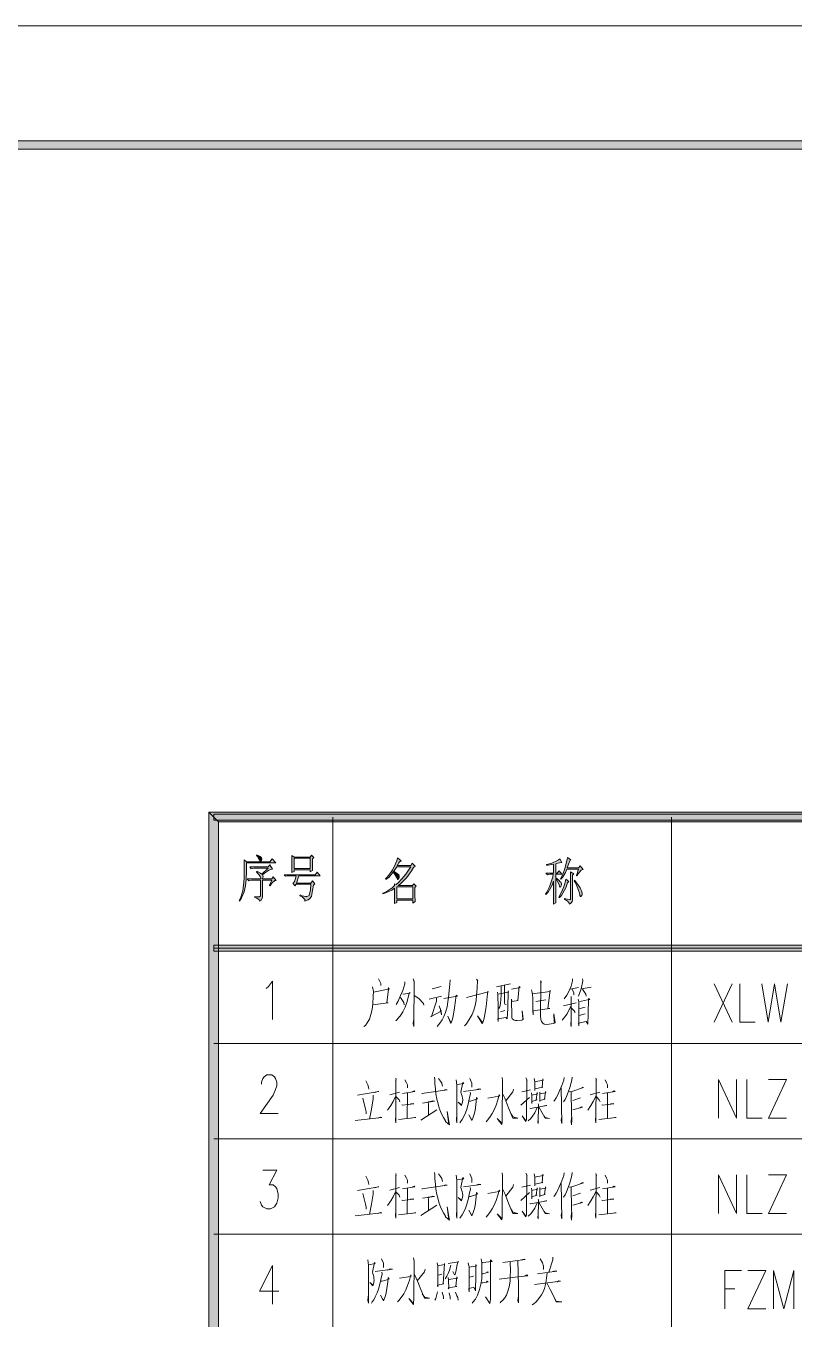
# Model space of a CAD drawing. Header units: millimetres. Extents: x 0 to 586, y 0 to 414.
# Drawn here: x 357.5 to 421.1, y 307.1 to 414.1 of the extents above; entities that cross this region are included whole.
import ezdxf

# ---------------------------------------------------------------- set-up
doc = ezdxf.new("R2010")
doc.units = ezdxf.units.MM

msp = doc.modelspace()

# ---------------------------------------------------------------- hatches: boundary and pattern name
h = msp.add_hatch(color=0)
h.dxf.hatch_style = 2
h.paths.add_polyline_path([(576.117861, 404.569083), (575.429944, 403.877639), (24.994306, 403.877639), (24.302861, 404.569083)])
h = msp.add_hatch(color=0)
h.dxf.hatch_style = 2
h.paths.add_polyline_path([(532.994306, 349.013639), (532.204083, 348.223417), (373.47525, 348.223417), (372.685028, 349.013639)])
h = msp.add_hatch(color=0)
h.dxf.hatch_style = 2
h.paths.add_polyline_path([(372.685028, 349.013639), (373.47525, 348.223417), (373.47525, 117.323306), (372.685028, 116.536611)])
h = msp.add_hatch(color=0)
h.dxf.hatch_style = 2
h.paths.add_polyline_path([(373.080139, 348.371583), (373.080139, 348.865472), (532.599194, 348.865472), (532.599194, 348.371583)])
h = msp.add_hatch(color=0)
h.dxf.hatch_style = 2
h.paths.add_polyline_path([(375.595444, 345.066056), (375.793, 344.917889), (377.736806, 344.917889), (377.934361, 345.164833), (378.213056, 344.815583), (375.793, 344.815583), (375.793, 344.494556), (375.785944, 343.919528), (375.778889, 343.669056), (375.771833, 343.418583), (375.711861, 342.921167), (375.655417, 342.67775), (375.598972, 342.434333), (375.383778, 341.926333), (375.225028, 341.66175), (375.186222, 341.697028), (375.31675, 341.986306), (375.486083, 342.519), (375.521361, 342.762417), (375.556639, 343.005833), (375.598972, 343.531472), (375.6025, 343.817222), (375.606028, 344.102972), (375.6025, 344.727389)])
h = msp.add_hatch(color=0)
h.dxf.hatch_style = 2
h.paths.add_polyline_path([(376.480917, 342.04275), (376.593806, 342.025111), (376.763139, 342.011), (376.823111, 342.011), (376.883083, 342.011), (376.950111, 342.099194), (376.957167, 342.190917), (376.957167, 343.397417), (376.293944, 343.397417), (376.209278, 343.397417), (376.050528, 343.372722), (375.976444, 343.348028), (375.860028, 343.496194), (376.981861, 343.496194), (376.981861, 343.563222), (376.921889, 343.707861), (376.861917, 343.785472), (376.805472, 343.863083), (376.678472, 344.007722), (376.611444, 344.07475), (376.639667, 344.124139), (376.731389, 344.092389), (376.943056, 343.975972), (377.063, 343.891306), (377.578056, 344.388722), (376.505611, 344.388722), (376.420944, 344.388722), (376.262194, 344.364028), (376.188111, 344.339333), (376.071694, 344.4875), (377.588639, 344.4875), (377.736806, 344.653306), (377.959056, 344.304056), (377.8885, 344.304056), (377.719167, 344.251139), (377.623917, 344.198222), (377.528667, 344.145306), (377.274667, 343.965389), (377.115917, 343.841917), (377.147667, 343.792528), (377.172361, 343.704333), (377.168833, 343.662), (377.161778, 343.619667), (377.119444, 343.538528), (377.087694, 343.496194), (377.881444, 343.496194), (378.001389, 343.679639), (378.251861, 343.365667), (378.138972, 343.365667), (377.895556, 343.150472), (377.7615, 342.935278), (377.708583, 342.967028), (377.895556, 343.397417), (377.1265, 343.397417), (377.1265, 342.123889), (377.1265, 341.961611), (376.995972, 341.721722), (376.861917, 341.647639), (376.844278, 341.753472), (376.65025, 341.912222), (376.480917, 341.961611)])
h = msp.add_hatch(color=0)
h.dxf.hatch_style = 2
h.paths.add_polyline_path([(376.65025, 345.492917), (376.770194, 345.443528), (376.936, 345.348278), (376.981861, 345.305944), (377.027722, 345.260083), (377.066528, 345.161306), (377.055944, 345.104861), (377.045361, 345.051944), (377.006556, 344.974333), (376.974806, 344.949639), (376.946583, 344.924944), (376.890139, 344.991972), (376.861917, 345.080167), (376.830167, 345.171889), (376.710222, 345.355333), (376.625556, 345.443528)])
h = msp.add_hatch(color=0)
h.paths.add_polyline_path([(381.250472, 345.150722), (381.250472, 344.776778), (381.257528, 344.300528), (381.264583, 344.191167), (381.067028, 344.092389), (381.067028, 344.258194), (379.744111, 344.258194), (379.744111, 344.110028), (379.546556, 344.025361), (379.553611, 344.191167), (379.560667, 344.543944), (379.560667, 344.730917), (379.560667, 344.914361), (379.553611, 345.267139), (379.546556, 345.432944), (379.744111, 345.298889), (381.052917, 345.298889), (381.172861, 345.464694), (381.356306, 345.267139)])
h.paths.add_polyline_path([(379.744111, 345.200111), (379.744111, 344.356972), (381.067028, 344.356972), (381.067028, 345.200111)])
h = msp.add_hatch(color=0)
h.paths.add_polyline_path([(389.611306, 344.441639), (389.459611, 344.166472), (389.145639, 343.718444), (388.983361, 343.542056), (388.821083, 343.362139), (388.507111, 343.062278), (388.355417, 342.938806), (389.530167, 342.938806), (389.636, 343.101083), (389.847667, 342.889417), (389.741833, 342.790639), (389.741833, 342.162694), (389.741833, 342.039222), (389.748889, 341.774639), (389.755944, 341.633528), (389.558389, 341.499472), (389.558389, 341.746417), (388.235472, 341.746417), (388.235472, 341.548861), (388.037917, 341.450083), (388.044972, 341.739361), (388.052028, 342.120361), (388.052028, 342.212083), (388.052028, 342.723611), (387.819194, 342.564861), (387.335889, 342.335556), (387.085417, 342.261472), (387.071306, 342.310861), (387.357056, 342.441389), (387.843889, 342.755361), (388.052028, 342.938806), (388.052028, 343.101083), (388.196667, 343.037583), (388.348361, 343.168111), (388.665861, 343.496194), (388.831667, 343.690222), (388.993944, 343.88425), (389.272639, 344.293472), (389.385528, 344.505139), (388.235472, 344.505139), (388.023806, 344.152361), (387.575778, 343.623194), (387.335889, 343.450333), (387.297083, 343.499722), (387.448778, 343.640833), (387.741583, 344.018306), (387.886222, 344.258194), (388.027333, 344.498083), (388.235472, 344.991972), (388.3025, 345.2495), (388.591778, 344.984917), (388.447139, 344.917889), (388.394222, 344.819111), (388.309556, 344.663889), (388.274278, 344.607444), (389.385528, 344.607444), (389.505472, 344.787361), (389.755944, 344.540417)])
h.paths.add_polyline_path([(388.235472, 342.840028), (388.235472, 341.845194), (389.558389, 341.845194), (389.558389, 342.840028)])
h = msp.add_hatch(color=0)
h.dxf.hatch_style = 2
h.paths.add_polyline_path([(401.387028, 343.499722), (401.387028, 342.748306), (401.394083, 341.757), (401.401139, 341.517111), (401.200056, 341.418333), (401.207111, 341.665278), (401.214167, 342.617778), (401.214167, 343.319806), (401.090694, 342.970556), (400.773194, 342.409639), (400.579167, 342.194444), (400.554472, 342.243833), (400.65325, 342.409639), (400.836694, 342.797694), (400.924889, 343.019944), (401.009556, 343.242194), (401.143611, 343.672583), (401.189472, 343.880722), (401.016611, 343.880722), (400.931944, 343.880722), (400.773194, 343.856028), (400.699111, 343.831333), (400.579167, 343.9795), (401.214167, 343.9795), (401.214167, 344.706222), (401.069528, 344.681528), (400.773194, 344.639194), (400.6215, 344.621556), (400.6215, 344.688583), (400.773194, 344.723861), (401.073056, 344.812056), (401.221222, 344.872028), (401.369389, 344.928472), (401.623389, 345.069583), (401.729222, 345.150722), (401.902083, 344.854389), (401.828, 344.854389), (401.570472, 344.797944), (401.387028, 344.737972), (401.387028, 343.9795), (401.506972, 343.9795), (401.665722, 344.177056), (401.887972, 343.880722), (401.387028, 343.880722), (401.387028, 343.580861), (401.499917, 343.506778), (401.672778, 343.362139), (401.736278, 343.291583), (401.799778, 343.224556), (401.863278, 343.094028), (401.863278, 343.037583), (401.863278, 343.012889), (401.842111, 342.942333), (401.824472, 342.896472), (401.803306, 342.850611), (401.771556, 342.80475), (401.757444, 342.80475), (401.736278, 342.80475), (401.690417, 342.903528), (401.665722, 343.005833), (401.616333, 343.154), (401.47875, 343.400944)])
h = msp.add_hatch(color=0)
h.dxf.hatch_style = 2
h.paths.add_polyline_path([(403.105056, 343.778417), (403.2885, 344.307583), (402.311306, 344.307583), (402.191361, 344.035944), (401.947944, 343.616139), (401.824472, 343.464444), (401.79625, 343.513833), (401.916194, 343.739611), (402.099639, 344.205278), (402.166667, 344.448694), (402.233694, 344.692111), (402.332472, 345.101333), (402.364222, 345.267139), (402.642917, 345.069583), (402.597056, 345.034306), (402.445361, 344.706222), (402.339528, 344.406361), (403.277917, 344.406361), (403.422556, 344.589806), (403.648333, 344.275833), (403.595417, 344.275833), (403.486056, 344.212333), (403.429611, 344.152361), (403.373167, 344.088861), (403.232056, 343.887778), (403.143861, 343.746667)])
h = msp.add_hatch(color=0)
h.dxf.hatch_style = 2
h.paths.add_polyline_path([(381.331611, 342.967028), (381.271639, 342.540167), (381.165806, 342.04275), (381.119944, 341.97925), (381.074083, 341.912222), (380.982361, 341.816972), (380.9365, 341.78875), (380.887111, 341.757), (380.735417, 341.697028), (380.629583, 341.665278), (380.619, 341.78875), (380.414389, 342.011), (380.220361, 342.109778), (380.234472, 342.176806), (380.414389, 342.109778), (380.675444, 342.04275), (380.763639, 342.04275), (380.795389, 342.04275), (380.880056, 342.067444), (380.929444, 342.092139), (380.978833, 342.116833), (381.081139, 342.596611), (381.134056, 343.051694), (379.916972, 343.051694), (379.797028, 342.917639), (379.638278, 343.150472), (379.684139, 343.182222), (379.76175, 343.291583), (379.789972, 343.365667), (379.821722, 343.43975), (379.878167, 343.63025), (379.902861, 343.746667), (379.151444, 343.746667), (379.0315, 343.711389), (378.925667, 343.845444), (381.47625, 343.845444), (381.649111, 344.060639), (381.885472, 343.746667), (380.128639, 343.746667), (379.945194, 343.150472), (381.119944, 343.150472), (381.264583, 343.330389), (381.462139, 343.083444)])
h = msp.add_hatch(color=0)
h.dxf.hatch_style = 2
h.paths.add_polyline_path([(387.956778, 344.127667), (388.1755, 344.01125), (388.408333, 343.824278), (388.418917, 343.753722), (388.433028, 343.686694), (388.422444, 343.573806), (388.401278, 343.531472), (388.376583, 343.492667), (388.33425, 343.450333), (388.313083, 343.450333), (388.295444, 343.450333), (388.260167, 343.506778), (388.249583, 343.56675), (388.214306, 343.654944), (388.052028, 343.912472), (387.917972, 344.078278)])
h = msp.add_hatch(color=0)
h.dxf.hatch_style = 2
h.paths.add_polyline_path([(402.614694, 341.91575), (402.614694, 342.815333), (402.607639, 343.905417), (402.604111, 344.095917), (402.893389, 343.912472), (402.787556, 343.799583), (402.787556, 341.831083), (402.787556, 341.757), (402.762861, 341.640583), (402.734639, 341.601778), (402.709944, 341.559444), (402.604111, 341.467722), (402.522972, 341.418333), (402.491222, 341.485361), (402.417139, 341.591194), (402.378333, 341.633528), (402.339528, 341.675861), (402.205472, 341.757), (402.11375, 341.799333), (402.127861, 341.866361), (402.339528, 341.816972), (402.565306, 341.781694), (402.582944, 341.799333), (402.600583, 341.816972), (402.614694, 341.873417)])
h = msp.add_hatch(color=0)
h.dxf.hatch_style = 2
h.paths.add_polyline_path([(402.219583, 343.482083), (402.484167, 343.284528), (402.378333, 343.18575), (402.226639, 342.765944), (401.877389, 342.138), (401.676306, 341.929861), (401.651611, 341.97925), (401.771556, 342.180333), (401.962056, 342.586028), (402.032611, 342.797694), (402.106694, 343.009361), (402.198417, 343.351556)])
h = msp.add_hatch(color=0)
h.dxf.hatch_style = 2
h.paths.add_polyline_path([(402.946306, 343.400944), (403.150917, 343.136361), (403.4155, 342.748306), (403.475472, 342.624833), (403.535444, 342.501361), (403.588361, 342.317917), (403.581306, 342.261472), (403.57425, 342.205028), (403.546028, 342.120361), (403.521333, 342.095667), (403.496639, 342.070972), (403.468417, 342.046278), (403.436667, 342.046278), (403.394333, 342.120361), (403.38375, 342.194444), (403.355528, 342.303806), (403.277917, 342.55075), (403.225, 342.691861), (403.172083, 342.829444), (403.020389, 343.161056), (402.921611, 343.351556)])
h = msp.add_hatch(color=0)
h.dxf.hatch_style = 2
h.paths.add_polyline_path([(373.080139, 337.527194), (373.080139, 338.021083), (532.599194, 338.021083), (532.599194, 337.527194)])

# ---------------------------------------------------------------- linework, layer by layer
at = {"color": 0, "lineweight": 0}
for points in [[(0, 0), (585.632278, 0), (585.632278, 414.0835), (0, 414.0835)], [(576.117861, 404.569083), (575.429944, 403.877639), (24.994306, 403.877639), (24.302861, 404.569083)], [(532.994306, 349.013639), (532.204083, 348.223417), (373.47525, 348.223417), (372.685028, 349.013639)], [(372.685028, 349.013639), (373.47525, 348.223417), (373.47525, 117.323306), (372.685028, 116.536611)], [(373.080139, 348.371583), (373.080139, 348.865472), (532.599194, 348.865472), (532.599194, 348.371583)], [(375.595444, 345.066056), (375.793, 344.917889), (377.736806, 344.917889), (377.934361, 345.164833), (378.213056, 344.815583), (375.793, 344.815583), (375.793, 344.494556), (375.785944, 343.919528), (375.778889, 343.669056), (375.771833, 343.418583), (375.711861, 342.921167), (375.655417, 342.67775), (375.598972, 342.434333), (375.383778, 341.926333), (375.225028, 341.66175), (375.186222, 341.697028), (375.31675, 341.986306), (375.486083, 342.519), (375.521361, 342.762417), (375.556639, 343.005833), (375.598972, 343.531472), (375.6025, 343.817222), (375.606028, 344.102972), (375.6025, 344.727389)], [(376.480917, 342.04275), (376.593806, 342.025111), (376.763139, 342.011), (376.823111, 342.011), (376.883083, 342.011), (376.950111, 342.099194), (376.957167, 342.190917), (376.957167, 343.397417), (376.293944, 343.397417), (376.209278, 343.397417), (376.050528, 343.372722), (375.976444, 343.348028), (375.860028, 343.496194), (376.981861, 343.496194), (376.981861, 343.563222), (376.921889, 343.707861), (376.861917, 343.785472), (376.805472, 343.863083), (376.678472, 344.007722), (376.611444, 344.07475), (376.639667, 344.124139), (376.731389, 344.092389), (376.943056, 343.975972), (377.063, 343.891306), (377.578056, 344.388722), (376.505611, 344.388722), (376.420944, 344.388722), (376.262194, 344.364028), (376.188111, 344.339333), (376.071694, 344.4875), (377.588639, 344.4875), (377.736806, 344.653306), (377.959056, 344.304056), (377.8885, 344.304056), (377.719167, 344.251139), (377.623917, 344.198222), (377.528667, 344.145306), (377.274667, 343.965389), (377.115917, 343.841917), (377.147667, 343.792528), (377.172361, 343.704333), (377.168833, 343.662), (377.161778, 343.619667), (377.119444, 343.538528), (377.087694, 343.496194), (377.881444, 343.496194), (378.001389, 343.679639), (378.251861, 343.365667), (378.138972, 343.365667), (377.895556, 343.150472), (377.7615, 342.935278), (377.708583, 342.967028), (377.895556, 343.397417), (377.1265, 343.397417), (377.1265, 342.123889), (377.1265, 341.961611), (376.995972, 341.721722), (376.861917, 341.647639), (376.844278, 341.753472), (376.65025, 341.912222), (376.480917, 341.961611)], [(376.65025, 345.492917), (376.770194, 345.443528), (376.936, 345.348278), (376.981861, 345.305944), (377.027722, 345.260083), (377.066528, 345.161306), (377.055944, 345.104861), (377.045361, 345.051944), (377.006556, 344.974333), (376.974806, 344.949639), (376.946583, 344.924944), (376.890139, 344.991972), (376.861917, 345.080167), (376.830167, 345.171889), (376.710222, 345.355333), (376.625556, 345.443528)], [(381.250472, 345.150722), (381.250472, 344.776778), (381.257528, 344.300528), (381.264583, 344.191167), (381.067028, 344.092389), (381.067028, 344.258194), (379.744111, 344.258194), (379.744111, 344.110028), (379.546556, 344.025361), (379.553611, 344.191167), (379.560667, 344.543944), (379.560667, 344.730917), (379.560667, 344.914361), (379.553611, 345.267139), (379.546556, 345.432944), (379.744111, 345.298889), (381.052917, 345.298889), (381.172861, 345.464694), (381.356306, 345.267139)], [(379.744111, 345.200111), (379.744111, 344.356972), (381.067028, 344.356972), (381.067028, 345.200111)], [(389.611306, 344.441639), (389.459611, 344.166472), (389.145639, 343.718444), (388.983361, 343.542056), (388.821083, 343.362139), (388.507111, 343.062278), (388.355417, 342.938806), (389.530167, 342.938806), (389.636, 343.101083), (389.847667, 342.889417), (389.741833, 342.790639), (389.741833, 342.162694), (389.741833, 342.039222), (389.748889, 341.774639), (389.755944, 341.633528), (389.558389, 341.499472), (389.558389, 341.746417), (388.235472, 341.746417), (388.235472, 341.548861), (388.037917, 341.450083), (388.044972, 341.739361), (388.052028, 342.120361), (388.052028, 342.212083), (388.052028, 342.723611), (387.819194, 342.564861), (387.335889, 342.335556), (387.085417, 342.261472), (387.071306, 342.310861), (387.357056, 342.441389), (387.843889, 342.755361), (388.052028, 342.938806), (388.052028, 343.101083), (388.196667, 343.037583), (388.348361, 343.168111), (388.665861, 343.496194), (388.831667, 343.690222), (388.993944, 343.88425), (389.272639, 344.293472), (389.385528, 344.505139), (388.235472, 344.505139), (388.023806, 344.152361), (387.575778, 343.623194), (387.335889, 343.450333), (387.297083, 343.499722), (387.448778, 343.640833), (387.741583, 344.018306), (387.886222, 344.258194), (388.027333, 344.498083), (388.235472, 344.991972), (388.3025, 345.2495), (388.591778, 344.984917), (388.447139, 344.917889), (388.394222, 344.819111), (388.309556, 344.663889), (388.274278, 344.607444), (389.385528, 344.607444), (389.505472, 344.787361), (389.755944, 344.540417)], [(401.387028, 343.499722), (401.387028, 342.748306), (401.394083, 341.757), (401.401139, 341.517111), (401.200056, 341.418333), (401.207111, 341.665278), (401.214167, 342.617778), (401.214167, 343.319806), (401.090694, 342.970556), (400.773194, 342.409639), (400.579167, 342.194444), (400.554472, 342.243833), (400.65325, 342.409639), (400.836694, 342.797694), (400.924889, 343.019944), (401.009556, 343.242194), (401.143611, 343.672583), (401.189472, 343.880722), (401.016611, 343.880722), (400.931944, 343.880722), (400.773194, 343.856028), (400.699111, 343.831333), (400.579167, 343.9795), (401.214167, 343.9795), (401.214167, 344.706222), (401.069528, 344.681528), (400.773194, 344.639194), (400.6215, 344.621556), (400.6215, 344.688583), (400.773194, 344.723861), (401.073056, 344.812056), (401.221222, 344.872028), (401.369389, 344.928472), (401.623389, 345.069583), (401.729222, 345.150722), (401.902083, 344.854389), (401.828, 344.854389), (401.570472, 344.797944), (401.387028, 344.737972), (401.387028, 343.9795), (401.506972, 343.9795), (401.665722, 344.177056), (401.887972, 343.880722), (401.387028, 343.880722), (401.387028, 343.580861), (401.499917, 343.506778), (401.672778, 343.362139), (401.736278, 343.291583), (401.799778, 343.224556), (401.863278, 343.094028), (401.863278, 343.037583), (401.863278, 343.012889), (401.842111, 342.942333), (401.824472, 342.896472), (401.803306, 342.850611), (401.771556, 342.80475), (401.757444, 342.80475), (401.736278, 342.80475), (401.690417, 342.903528), (401.665722, 343.005833), (401.616333, 343.154), (401.47875, 343.400944)], [(403.105056, 343.778417), (403.2885, 344.307583), (402.311306, 344.307583), (402.191361, 344.035944), (401.947944, 343.616139), (401.824472, 343.464444), (401.79625, 343.513833), (401.916194, 343.739611), (402.099639, 344.205278), (402.166667, 344.448694), (402.233694, 344.692111), (402.332472, 345.101333), (402.364222, 345.267139), (402.642917, 345.069583), (402.597056, 345.034306), (402.445361, 344.706222), (402.339528, 344.406361), (403.277917, 344.406361), (403.422556, 344.589806), (403.648333, 344.275833), (403.595417, 344.275833), (403.486056, 344.212333), (403.429611, 344.152361), (403.373167, 344.088861), (403.232056, 343.887778), (403.143861, 343.746667)], [(381.331611, 342.967028), (381.271639, 342.540167), (381.165806, 342.04275), (381.119944, 341.97925), (381.074083, 341.912222), (380.982361, 341.816972), (380.9365, 341.78875), (380.887111, 341.757), (380.735417, 341.697028), (380.629583, 341.665278), (380.619, 341.78875), (380.414389, 342.011), (380.220361, 342.109778), (380.234472, 342.176806), (380.414389, 342.109778), (380.675444, 342.04275), (380.763639, 342.04275), (380.795389, 342.04275), (380.880056, 342.067444), (380.929444, 342.092139), (380.978833, 342.116833), (381.081139, 342.596611), (381.134056, 343.051694), (379.916972, 343.051694), (379.797028, 342.917639), (379.638278, 343.150472), (379.684139, 343.182222), (379.76175, 343.291583), (379.789972, 343.365667), (379.821722, 343.43975), (379.878167, 343.63025), (379.902861, 343.746667), (379.151444, 343.746667), (379.0315, 343.711389), (378.925667, 343.845444), (381.47625, 343.845444), (381.649111, 344.060639), (381.885472, 343.746667), (380.128639, 343.746667), (379.945194, 343.150472), (381.119944, 343.150472), (381.264583, 343.330389), (381.462139, 343.083444)], [(387.956778, 344.127667), (388.1755, 344.01125), (388.408333, 343.824278), (388.418917, 343.753722), (388.433028, 343.686694), (388.422444, 343.573806), (388.401278, 343.531472), (388.376583, 343.492667), (388.33425, 343.450333), (388.313083, 343.450333), (388.295444, 343.450333), (388.260167, 343.506778), (388.249583, 343.56675), (388.214306, 343.654944), (388.052028, 343.912472), (387.917972, 344.078278)], [(402.614694, 341.91575), (402.614694, 342.815333), (402.607639, 343.905417), (402.604111, 344.095917), (402.893389, 343.912472), (402.787556, 343.799583), (402.787556, 341.831083), (402.787556, 341.757), (402.762861, 341.640583), (402.734639, 341.601778), (402.709944, 341.559444), (402.604111, 341.467722), (402.522972, 341.418333), (402.491222, 341.485361), (402.417139, 341.591194), (402.378333, 341.633528), (402.339528, 341.675861), (402.205472, 341.757), (402.11375, 341.799333), (402.127861, 341.866361), (402.339528, 341.816972), (402.565306, 341.781694), (402.582944, 341.799333), (402.600583, 341.816972), (402.614694, 341.873417)], [(388.235472, 342.840028), (388.235472, 341.845194), (389.558389, 341.845194), (389.558389, 342.840028)], [(402.219583, 343.482083), (402.484167, 343.284528), (402.378333, 343.18575), (402.226639, 342.765944), (401.877389, 342.138), (401.676306, 341.929861), (401.651611, 341.97925), (401.771556, 342.180333), (401.962056, 342.586028), (402.032611, 342.797694), (402.106694, 343.009361), (402.198417, 343.351556)], [(402.946306, 343.400944), (403.150917, 343.136361), (403.4155, 342.748306), (403.475472, 342.624833), (403.535444, 342.501361), (403.588361, 342.317917), (403.581306, 342.261472), (403.57425, 342.205028), (403.546028, 342.120361), (403.521333, 342.095667), (403.496639, 342.070972), (403.468417, 342.046278), (403.436667, 342.046278), (403.394333, 342.120361), (403.38375, 342.194444), (403.355528, 342.303806), (403.277917, 342.55075), (403.225, 342.691861), (403.172083, 342.829444), (403.020389, 343.161056), (402.921611, 343.351556)], [(373.080139, 337.527194), (373.080139, 338.021083), (532.599194, 338.021083), (532.599194, 337.527194)]]:
    msp.add_lwpolyline(points, close=True, dxfattribs=at)
for points in [[(382.93675, 348.618528), (382.93675, 116.928194)], [(410.982583, 348.618528), (410.982583, 116.928194)], [(410.982583, 348.618528), (410.982583, 116.928194)], [(410.982583, 348.618528), (410.982583, 116.928194)], [(373.080139, 337.774139), (532.599194, 337.774139)], [(377.41225, 334.429806), (377.627444, 334.5815), (377.944944, 335.036583), (377.944944, 331.854528)], [(386.725583, 335.220028), (386.901972, 334.846083), (386.923139, 334.690861)], [(388.898694, 334.969556), (388.898694, 334.814333), (388.725833, 334.256944), (388.552972, 333.85125), (388.355417, 333.385583), (388.182556, 333.106889)], [(389.597194, 335.220028), (389.681861, 334.969556), (389.660694, 335.064806), (389.639528, 331.275972), (389.597194, 331.522917), (389.639528, 331.896861)], [(391.57275, 331.275972), (391.791472, 331.554667), (391.9855, 331.833361), (392.116028, 332.112056), (392.27125, 332.45425), (392.39825, 332.919917), (392.465278, 333.325611), (392.507611, 333.696028), (392.574639, 334.256944), (392.616972, 334.754361), (392.659306, 335.156528)], [(394.835944, 335.188278), (394.941778, 335.064806), (394.920611, 335.093028), (394.878278, 334.472139), (394.835944, 333.85125), (394.81125, 333.449083), (394.726583, 333.015167), (394.617222, 332.641222), (394.486694, 332.267278), (394.313833, 331.988583), (394.095111, 331.646389), (393.964583, 331.491167), (393.834056, 331.335944)], [(400.117028, 335.064806), (400.205222, 334.937806), (400.159361, 334.969556), (400.159361, 334.225194), (400.138194, 332.764694), (400.138194, 332.175556), (400.159361, 331.865111), (400.226389, 331.709889), (400.311056, 331.554667), (400.420417, 331.491167), (400.660306, 331.462944), (401.203583, 331.522917), (401.291778, 331.554667), (401.334111, 331.586417), (401.245917, 332.330778), (401.267083, 331.618167)], [(402.791083, 335.220028), (402.791083, 335.064806), (402.660556, 334.627361), (402.484167, 334.193444), (402.311306, 333.883), (402.096111, 333.572556)], [(403.616583, 335.220028), (403.63775, 335.064806), (403.507222, 334.412167), (403.376694, 334.101722), (403.267333, 333.791278)], [(386.228167, 334.567389), (386.312833, 334.193444), (386.291667, 333.759528), (386.249333, 333.170389), (386.203472, 332.704722), (386.097639, 332.267278), (385.967111, 331.896861), (385.790722, 331.586417), (385.639028, 331.367694), (385.5085, 331.275972)], [(386.312833, 334.133472), (387.529917, 334.380417), (387.551083, 334.503889), (387.618111, 334.380417), (387.551083, 334.380417), (387.399389, 333.230361), (387.50875, 333.230361), (386.249333, 333.075139)], [(388.725833, 333.97825), (388.792861, 333.9465), (389.290278, 334.038222), (389.336139, 334.101722), (389.269111, 334.038222), (389.09625, 333.357361), (388.923389, 332.888167), (388.725833, 332.486), (388.510639, 332.143806), (388.485944, 332.143806), (388.249583, 331.833361), (388.161389, 331.741639)], [(391.16, 334.412167), (391.922, 334.599139)], [(392.116028, 333.604306), (393.248444, 333.791278), (393.139083, 333.883), (393.09675, 333.449083), (393.008556, 332.828194), (392.920361, 332.299028), (392.835694, 331.896861), (392.7475, 331.586417), (392.705167, 331.522917), (392.465278, 332.143806), (392.726333, 331.586417)], [(394.006917, 333.696028), (395.834306, 334.161694), (395.770806, 334.193444), (395.724944, 333.727778), (395.661444, 333.198611), (395.594417, 332.732944), (395.530917, 332.267278), (395.442722, 331.865111), (395.354528, 331.618167), (395.312194, 331.522917), (394.920611, 332.175556), (395.333361, 331.618167)], [(396.486944, 334.567389), (397.637, 334.814333)], [(396.575139, 334.133472), (396.596306, 333.9465), (396.617472, 332.828194), (396.617472, 332.51775), (396.617472, 331.709889), (396.596306, 331.928611), (397.248944, 332.020333), (397.379472, 331.928611), (397.421806, 332.764694), (397.464139, 334.225194), (397.485306, 334.133472), (396.596306, 333.9465)], [(396.878528, 334.627361), (396.878528, 333.91475), (396.857361, 333.512583), (396.8115, 333.198611), (396.769167, 332.919917), (396.680972, 332.764694)], [(397.16075, 334.690861), (397.139583, 333.230361), (397.181917, 333.138639), (397.291278, 333.106889)], [(397.725194, 334.380417), (398.441333, 334.503889), (398.377833, 334.599139), (398.247306, 333.449083), (398.289639, 333.449083), (397.746361, 333.357361), (397.725194, 333.540806), (397.725194, 333.230361), (397.746361, 332.394278), (397.746361, 332.175556), (397.767528, 332.052083), (397.792222, 331.928611), (397.855722, 331.865111), (397.943917, 331.801611), (398.074444, 331.773389), (398.204972, 331.773389), (398.571861, 331.801611), (398.660056, 331.865111), (398.702389, 331.896861), (398.617722, 332.577722), (398.660056, 331.896861)], [(399.376194, 334.316917), (399.443222, 334.101722), (399.485556, 333.667806), (399.506722, 332.983417), (399.506722, 332.919917), (399.527889, 332.239056), (399.506722, 332.577722), (400.900194, 332.764694), (400.7485, 332.764694), (400.921361, 334.288694), (400.942528, 334.193444), (399.443222, 333.97825)], [(402.593528, 334.380417), (403.267333, 334.503889)], [(402.745222, 334.380417), (402.87575, 334.069972), (402.900444, 333.91475)], [(404.332722, 334.535639), (403.486056, 334.412167)], [(403.616583, 334.380417), (403.877639, 333.9465), (403.898806, 333.791278)], [(414.513889, 331.642861), (415.999083, 334.828444)], [(414.513889, 334.828444), (415.999083, 331.642861)], [(416.637611, 334.828444), (416.637611, 331.642861), (417.911139, 331.642861)], [(418.440306, 334.828444), (418.973, 331.642861), (419.502167, 334.828444), (420.034861, 331.642861), (420.564028, 334.828444)], [(388.552972, 333.696028), (388.704667, 333.449083), (388.814028, 333.262111), (388.856361, 333.075139)], [(389.681861, 333.85125), (390.052278, 333.604306), (390.443861, 333.198611), (390.486194, 333.043389)], [(390.923639, 333.540806), (391.943167, 333.791278)], [(391.530417, 333.636056), (391.50925, 333.385583), (391.117667, 332.112056), (391.029472, 332.083833), (391.900833, 332.5495), (391.749139, 332.983417), (391.922, 332.51775), (391.943167, 332.239056), (391.854972, 332.641222)], [(399.746611, 333.357361), (400.572111, 333.480833)], [(402.660556, 332.983417), (402.484167, 332.641222), (402.332472, 332.330778), (402.138444, 332.083833), (401.919722, 331.801611)], [(402.029083, 332.983417), (403.073306, 333.230361)], [(402.681722, 333.759528), (402.681722, 331.275972), (402.639389, 331.431194), (402.681722, 331.865111)], [(402.660556, 332.828194), (402.921611, 332.577722), (403.006278, 332.45425)], [(403.246167, 333.540806), (403.313194, 333.325611), (403.313194, 332.5495), (403.313194, 332.112056), (403.313194, 331.618167), (403.313194, 331.335944), (403.267333, 331.554667), (403.898806, 331.709889), (404.0505, 331.491167), (404.071667, 332.299028), (404.092833, 333.604306), (404.202194, 333.512583), (404.029333, 333.480833), (403.2885, 333.325611)], [(403.313194, 332.732944), (403.831778, 332.888167)], [(397.181917, 332.609472), (396.8115, 332.486)], [(403.334361, 332.207306), (403.831778, 332.330778)], [(373.080139, 329.886028), (532.599194, 329.886028)], [(377.041833, 326.520528), (377.041833, 326.672222), (377.147667, 326.975611), (377.2535, 327.127306), (377.468694, 327.279), (377.892028, 327.279), (378.103694, 327.127306), (378.209528, 326.975611), (378.315361, 326.672222), (378.315361, 326.368833), (378.209528, 326.065444), (377.997861, 325.610361), (376.936, 324.093417), (378.421194, 324.093417)], [(385.66725, 326.788639), (385.843639, 326.446444), (385.907139, 326.259472), (385.928306, 326.10425)], [(388.147278, 327.003833), (388.189611, 326.848611), (388.168444, 326.880361), (388.147278, 323.31025), (388.126111, 323.557194), (388.147278, 323.867639)], [(388.909278, 326.880361), (389.036278, 326.633417), (389.124472, 326.446444), (389.124472, 326.195972)], [(391.343444, 327.099083), (391.385778, 326.912111), (391.385778, 326.538167), (391.428111, 326.136), (391.473972, 325.702083), (391.558639, 325.264639), (391.646833, 324.894222), (391.756194, 324.520278), (391.907889, 324.118111), (392.101917, 323.744167), (392.278306, 323.465472), (392.278306, 323.433722), (392.472333, 323.24675), (392.602861, 323.155028), (392.560528, 323.2785), (392.408833, 324.241583), (392.535833, 323.186778)], [(391.689167, 326.972083), (391.862028, 326.756889), (391.950222, 326.601667), (392.01725, 326.351194)], [(393.146139, 326.880361), (393.213167, 326.446444), (393.213167, 323.31025), (393.167306, 323.557194), (393.213167, 324.022861)], [(393.234333, 326.478194), (393.777611, 326.569917), (393.710583, 326.661639), (393.537722, 325.857306), (393.558889, 325.762056), (393.601222, 325.670333), (393.647083, 325.515111), (393.66825, 325.359889), (393.689417, 325.204667), (393.66825, 325.017694), (393.625917, 324.862472), (393.580056, 324.739), (393.319, 325.017694), (393.601222, 324.798972)], [(394.275028, 326.972083), (394.451417, 326.601667), (394.451417, 326.478194), (394.451417, 326.259472)], [(396.949083, 327.067333), (396.994944, 326.788639), (396.97025, 323.620694), (396.949083, 323.342), (396.927917, 323.186778), (396.536333, 323.680667), (396.927917, 323.2785)], [(398.928167, 327.035583), (399.037528, 326.848611), (398.991667, 326.912111), (398.9705, 323.588944), (398.949333, 323.465472), (398.907, 323.433722), (398.624778, 323.899389), (398.928167, 323.465472)], [(399.601972, 326.972083), (399.665472, 326.693389), (399.665472, 325.980778), (399.665472, 326.136), (400.318111, 326.259472), (400.254611, 326.227722), (400.318111, 326.943861), (400.339278, 326.848611), (399.644306, 326.693389)], [(402.078472, 327.067333), (402.057306, 326.848611), (401.905611, 326.414694), (401.711583, 325.949028), (401.559889, 325.638583), (401.429361, 325.391639), (401.298833, 325.172917), (401.231806, 325.109417)], [(402.752278, 327.099083), (402.731111, 326.848611), (402.55825, 326.227722), (402.427722, 325.857306), (402.276028, 325.483361), (402.166667, 325.236417), (402.036139, 325.049444)], [(404.710194, 327.003833), (404.752528, 326.848611), (404.731361, 326.880361), (404.710194, 323.31025), (404.689028, 323.557194), (404.710194, 323.867639)], [(405.472194, 326.880361), (405.602722, 326.633417), (405.687389, 326.446444), (405.687389, 326.195972)], [(414.870194, 323.705361), (414.870194, 326.890944), (416.355389, 323.705361), (416.355389, 326.890944)], [(417.205583, 326.890944), (417.205583, 323.705361), (418.479111, 323.705361)], [(419.011806, 326.890944), (420.497, 326.890944), (419.011806, 323.705361), (420.497, 323.705361)], [(384.993444, 325.606833), (386.757333, 325.917278), (386.669139, 325.917278), (386.408083, 325.825556)], [(385.430889, 325.359889), (385.646083, 324.456778), (385.691944, 324.209833), (385.691944, 324.054611)], [(386.277556, 325.606833), (386.277556, 325.296389), (386.147028, 324.456778), (385.974167, 323.620694)], [(388.168444, 325.546861), (387.928556, 325.081194), (387.734528, 324.739), (387.473472, 324.365056)], [(387.6675, 325.638583), (388.471833, 325.857306)], [(388.189611, 325.451611), (388.4295, 325.204667), (388.493, 325.049444)], [(388.711722, 325.730306), (389.734778, 325.917278), (389.66775, 325.949028), (389.516056, 325.885528)], [(389.124472, 325.762056), (389.103306, 323.680667)], [(392.147778, 326.012528), (392.278306, 326.0725), (392.408833, 326.04075), (390.299222, 325.730306), (390.362722, 325.730306)], [(394.320889, 325.857306), (394.342056, 325.730306), (394.232694, 325.264639), (394.1445, 324.862472), (394.038667, 324.456778), (393.929306, 324.146333), (393.777611, 323.835889), (393.647083, 323.588944), (393.516556, 323.401972), (393.449528, 323.31025)], [(393.756444, 325.917278), (395.188722, 326.10425), (395.015861, 326.136), (394.818306, 326.04075)], [(394.232694, 325.109417), (394.342056, 325.109417), (394.927667, 325.296389), (394.843, 325.419861), (394.818306, 325.081194), (394.712472, 324.333306), (394.645444, 324.022861), (394.560778, 323.775917), (394.514917, 323.620694), (394.451417, 323.497222), (394.211528, 323.962889), (394.451417, 323.525444), (394.514917, 323.652444)], [(395.777861, 325.359889), (396.688028, 325.515111), (396.755056, 325.546861), (396.712722, 325.638583), (396.603361, 325.204667), (396.451667, 324.77075), (396.296444, 324.396806), (396.123583, 324.086361), (395.929556, 323.775917), (395.732, 323.525444), (395.622639, 323.401972)], [(396.994944, 325.730306), (397.167806, 325.359889), (397.340667, 324.925972), (397.538222, 324.428556), (397.753417, 323.899389), (397.841611, 323.712417), (398.254361, 323.712417), (397.841611, 323.807667)], [(397.905111, 326.10425), (397.841611, 325.885528), (397.256, 325.141167)], [(398.49425, 324.77075), (399.231556, 325.419861)], [(398.578917, 325.885528), (399.298583, 326.04075)], [(399.38325, 325.793806), (399.407944, 325.606833), (399.407944, 324.925972), (399.407944, 325.081194), (399.863028, 325.204667), (399.774833, 325.204667), (399.841861, 325.825556), (399.884194, 325.702083), (399.407944, 325.606833)], [(400.08175, 325.857306), (400.08175, 325.702083), (400.08175, 325.081194), (400.08175, 325.172917), (400.515667, 325.264639), (400.469806, 325.264639), (400.536833, 325.917278), (400.558, 325.793806), (400.08175, 325.702083)], [(401.842111, 326.195972), (401.884444, 323.24675), (401.842111, 323.525444), (401.884444, 323.807667)], [(402.491222, 325.885528), (402.709944, 325.917278), (403.687139, 326.227722), (403.623639, 326.259472), (403.450778, 326.16775)], [(402.667611, 325.857306), (402.688778, 324.178083), (402.709944, 323.557194), (402.688778, 323.155028), (402.667611, 323.370222), (402.688778, 323.775917)], [(402.798139, 325.172917), (403.450778, 325.391639)], [(404.731361, 325.546861), (404.491472, 325.081194), (404.297444, 324.739), (404.036389, 324.365056)], [(404.230417, 325.638583), (405.03475, 325.857306)], [(404.752528, 325.451611), (404.992417, 325.204667), (405.059444, 325.049444)], [(405.274639, 325.730306), (406.297694, 325.917278), (406.230667, 325.949028), (406.078972, 325.885528)], [(405.687389, 325.762056), (405.666222, 323.680667)], [(388.648222, 324.798972), (388.711722, 324.77075), (389.646583, 324.894222), (389.583083, 324.925972), (389.364361, 324.894222)], [(390.232194, 323.525444), (391.537472, 324.396806)], [(390.362722, 324.954194), (391.343444, 325.109417), (391.212917, 325.141167), (391.015361, 325.081194), (390.821333, 325.049444), (390.863667, 324.830722), (390.863667, 323.962889)], [(399.863028, 324.583778), (399.665472, 324.146333), (399.471444, 323.867639), (399.31975, 323.680667), (399.122194, 323.465472)], [(399.252722, 324.520278), (399.298583, 324.488528), (400.646194, 324.739), (400.579167, 324.739), (400.448639, 324.70725)], [(399.926528, 324.894222), (399.951222, 324.830722), (399.926528, 323.24675), (399.905361, 323.401972), (399.926528, 323.620694)], [(400.014722, 324.583778), (400.515667, 323.712417), (400.861389, 323.680667), (400.515667, 323.744167), (400.406306, 323.899389)], [(402.819306, 324.396806), (403.602472, 324.615528), (403.514278, 324.64375), (403.404917, 324.552028)], [(405.211139, 324.798972), (405.274639, 324.77075), (406.2095, 324.894222), (406.146, 324.925972), (405.927278, 324.894222)], [(384.77825, 323.497222), (386.993694, 323.744167), (386.884333, 323.775917), (386.647972, 323.712417)], [(388.387167, 323.588944), (389.819444, 323.744167), (389.710083, 323.744167), (389.452556, 323.712417)], [(397.66875, 324.086361), (397.862778, 323.775917)], [(404.950083, 323.588944), (406.382361, 323.744167), (406.276528, 323.744167), (406.015472, 323.712417)], [(373.080139, 321.997917), (532.599194, 321.997917)], [(377.147667, 319.390889), (378.315361, 319.390889), (377.680361, 318.177333), (377.997861, 318.177333), (378.209528, 318.025639), (378.315361, 317.873944), (378.421194, 317.418861), (378.421194, 317.115472), (378.315361, 316.660389), (378.103694, 316.357), (377.786194, 316.205306), (377.468694, 316.205306), (377.147667, 316.357), (377.041833, 316.508694), (376.936, 316.812083)], [(385.66725, 318.900528), (385.843639, 318.558333), (385.907139, 318.371361), (385.928306, 318.216139)], [(388.147278, 319.11925), (388.189611, 318.9605), (388.168444, 318.99225), (388.147278, 315.422139), (388.126111, 315.669083), (388.147278, 315.979528)], [(388.909278, 318.99225), (389.036278, 318.745306), (389.124472, 318.558333), (389.124472, 318.311389)], [(391.343444, 319.210972), (391.385778, 319.024), (391.385778, 318.650056), (391.428111, 318.247889), (391.473972, 317.813972), (391.558639, 317.380056), (391.646833, 317.006111), (391.756194, 316.632167), (391.907889, 316.23), (392.101917, 315.856056), (392.278306, 315.577361), (392.278306, 315.545611), (392.472333, 315.358639), (392.602861, 315.266917), (392.560528, 315.390389), (392.408833, 316.353472), (392.535833, 315.298667)], [(391.689167, 319.0875), (391.862028, 318.868778), (391.950222, 318.713556), (392.01725, 318.466611)], [(393.146139, 318.99225), (393.213167, 318.558333), (393.213167, 315.422139), (393.167306, 315.669083), (393.213167, 316.13475)], [(394.275028, 319.0875), (394.451417, 318.713556), (394.451417, 318.590083), (394.451417, 318.371361)], [(396.949083, 319.179222), (396.994944, 318.900528), (396.97025, 315.732583), (396.949083, 315.453889), (396.927917, 315.298667), (396.536333, 315.796083), (396.927917, 315.390389)], [(398.928167, 319.147472), (399.037528, 318.9605), (398.991667, 319.024), (398.9705, 315.700833), (398.949333, 315.577361), (398.907, 315.545611), (398.624778, 316.011278), (398.928167, 315.577361)], [(399.601972, 319.0875), (399.665472, 318.805278), (399.665472, 318.092667), (399.665472, 318.247889), (400.318111, 318.371361), (400.254611, 318.339611), (400.318111, 319.05575), (400.339278, 318.9605), (399.644306, 318.805278)], [(402.078472, 319.179222), (402.057306, 318.9605), (401.905611, 318.526583), (401.711583, 318.060917), (401.559889, 317.750472), (401.429361, 317.503528), (401.298833, 317.284806), (401.231806, 317.224833)], [(402.752278, 319.210972), (402.731111, 318.9605), (402.55825, 318.339611), (402.427722, 317.969194), (402.276028, 317.59525), (402.166667, 317.348306), (402.036139, 317.161333)], [(404.710194, 319.11925), (404.752528, 318.9605), (404.731361, 318.99225), (404.710194, 315.422139), (404.689028, 315.669083), (404.710194, 315.979528)], [(405.472194, 318.99225), (405.602722, 318.745306), (405.687389, 318.558333), (405.687389, 318.311389)], [(414.870194, 315.820778), (414.870194, 319.006361), (416.355389, 315.820778), (416.355389, 319.006361)], [(417.205583, 319.006361), (417.205583, 315.820778), (418.479111, 315.820778)], [(419.011806, 319.006361), (420.497, 319.006361), (419.011806, 315.820778), (420.497, 315.820778)], [(384.993444, 317.718722), (386.757333, 318.029167), (386.669139, 318.029167), (386.408083, 317.937444)], [(387.6675, 317.750472), (388.471833, 317.969194)], [(388.711722, 317.845722), (389.734778, 318.029167), (389.66775, 318.060917), (389.516056, 318.000944)], [(389.124472, 317.873944), (389.103306, 315.796083)], [(392.147778, 318.124417), (392.278306, 318.184389), (392.408833, 318.156167), (390.299222, 317.845722), (390.362722, 317.845722)], [(393.234333, 318.590083), (393.777611, 318.681806), (393.710583, 318.777056), (393.537722, 317.969194), (393.558889, 317.873944), (393.601222, 317.782222), (393.647083, 317.627), (393.66825, 317.471778), (393.689417, 317.316556), (393.66825, 317.129583), (393.625917, 316.974361), (393.580056, 316.850889), (393.319, 317.129583), (393.601222, 316.914389)], [(394.320889, 317.969194), (394.342056, 317.845722), (394.232694, 317.380056), (394.1445, 316.974361), (394.038667, 316.572194), (393.929306, 316.26175), (393.777611, 315.951306), (393.647083, 315.700833), (393.516556, 315.513861), (393.449528, 315.422139)], [(393.756444, 318.029167), (395.188722, 318.216139), (395.015861, 318.247889), (394.818306, 318.156167)], [(396.994944, 317.845722), (397.167806, 317.471778), (397.340667, 317.037861), (397.538222, 316.540444), (397.753417, 316.011278), (397.841611, 315.824306), (398.254361, 315.824306), (397.841611, 315.919556)], [(397.905111, 318.216139), (397.841611, 318.000944), (397.256, 317.253056)], [(398.578917, 318.000944), (399.298583, 318.156167)], [(399.38325, 317.905694), (399.407944, 317.718722), (399.407944, 317.037861), (399.407944, 317.193083), (399.863028, 317.316556), (399.774833, 317.316556), (399.841861, 317.937444), (399.884194, 317.813972), (399.407944, 317.718722)], [(400.08175, 317.969194), (400.08175, 317.813972), (400.08175, 317.193083), (400.08175, 317.284806), (400.515667, 317.380056), (400.469806, 317.380056), (400.536833, 318.029167), (400.558, 317.905694), (400.08175, 317.813972)], [(401.842111, 318.311389), (401.884444, 315.358639), (401.842111, 315.640861), (401.884444, 315.919556)], [(402.491222, 318.000944), (402.709944, 318.029167), (403.687139, 318.339611), (403.623639, 318.371361), (403.450778, 318.279639)], [(402.667611, 317.969194), (402.688778, 316.2935), (402.709944, 315.669083), (402.688778, 315.266917), (402.667611, 315.485639), (402.688778, 315.887806)], [(404.230417, 317.750472), (405.03475, 317.969194)], [(405.274639, 317.845722), (406.297694, 318.029167), (406.230667, 318.060917), (406.078972, 318.000944)], [(405.687389, 317.873944), (405.666222, 315.796083)], [(385.430889, 317.471778), (385.646083, 316.572194), (385.691944, 316.321722), (385.691944, 316.1665)], [(386.277556, 317.718722), (386.277556, 317.408278), (386.147028, 316.572194), (385.974167, 315.732583)], [(388.168444, 317.65875), (387.928556, 317.193083), (387.734528, 316.850889), (387.473472, 316.476944)], [(388.189611, 317.5635), (388.4295, 317.316556), (388.493, 317.161333)], [(388.648222, 316.914389), (388.711722, 316.882639), (389.646583, 317.006111), (389.583083, 317.037861), (389.364361, 317.006111)], [(390.362722, 317.069611), (391.343444, 317.224833), (391.212917, 317.253056), (391.015361, 317.193083), (390.821333, 317.161333), (390.863667, 316.942611), (390.863667, 316.074778)], [(394.232694, 317.224833), (394.342056, 317.224833), (394.927667, 317.408278), (394.843, 317.535278), (394.818306, 317.193083), (394.712472, 316.448722), (394.645444, 316.13475), (394.560778, 315.887806), (394.514917, 315.732583), (394.451417, 315.609111), (394.211528, 316.074778), (394.451417, 315.640861), (394.514917, 315.764333)], [(395.777861, 317.471778), (396.688028, 317.627), (396.755056, 317.65875), (396.712722, 317.750472), (396.603361, 317.316556), (396.451667, 316.882639), (396.296444, 316.508694), (396.123583, 316.19825), (395.929556, 315.887806), (395.732, 315.640861), (395.622639, 315.513861)], [(398.49425, 316.882639), (399.231556, 317.535278)], [(399.252722, 316.632167), (399.298583, 316.603944), (400.646194, 316.850889), (400.579167, 316.850889), (400.448639, 316.819139)], [(399.926528, 317.006111), (399.951222, 316.942611), (399.926528, 315.358639), (399.905361, 315.513861), (399.926528, 315.732583)], [(402.798139, 317.284806), (403.450778, 317.503528)], [(404.731361, 317.65875), (404.491472, 317.193083), (404.297444, 316.850889), (404.036389, 316.476944)], [(404.752528, 317.5635), (404.992417, 317.316556), (405.059444, 317.161333)], [(405.211139, 316.914389), (405.274639, 316.882639), (406.2095, 317.006111), (406.146, 317.037861), (405.927278, 317.006111)], [(384.77825, 315.609111), (386.993694, 315.856056), (386.884333, 315.887806), (386.647972, 315.824306)], [(388.387167, 315.700833), (389.819444, 315.856056), (389.710083, 315.856056), (389.452556, 315.824306)], [(390.232194, 315.640861), (391.537472, 316.508694)], [(397.66875, 316.19825), (397.862778, 315.887806)], [(399.863028, 316.695667), (399.665472, 316.26175), (399.471444, 315.979528), (399.31975, 315.796083), (399.122194, 315.577361)], [(400.014722, 316.695667), (400.515667, 315.824306), (400.861389, 315.796083), (400.515667, 315.856056), (400.406306, 316.011278)], [(402.819306, 316.508694), (403.602472, 316.727417), (403.514278, 316.759167), (403.404917, 316.663917)], [(404.950083, 315.700833), (406.382361, 315.856056), (406.276528, 315.856056), (406.015472, 315.824306)], [(373.080139, 314.113333), (532.599194, 314.113333)], [(377.944944, 311.506306), (376.883083, 309.382583), (378.474111, 309.382583)], [(377.944944, 311.506306), (377.944944, 308.320722)], [(385.829528, 311.971972), (385.893028, 311.534528), (385.893028, 308.398333), (385.850694, 308.648806), (385.893028, 309.114472)], [(385.914194, 311.566278), (386.457472, 311.661528), (386.393972, 311.75325), (386.217583, 310.945389), (386.242278, 310.853667), (386.284611, 310.758417), (386.326944, 310.603194), (386.348111, 310.447972), (386.372806, 310.29275), (386.348111, 310.105778), (386.305778, 309.950556), (386.263444, 309.827083), (386.002389, 310.105778), (386.284611, 309.890583)], [(386.958417, 312.063694), (387.131278, 311.68975), (387.131278, 311.566278), (387.131278, 311.347556)], [(389.632472, 312.155417), (389.674806, 311.876722), (389.653639, 308.708778), (389.632472, 308.430083), (389.611306, 308.274861), (389.219722, 308.772278), (389.611306, 308.366583)], [(391.586861, 311.7215), (391.632722, 311.474556), (391.632722, 310.571444), (391.632722, 309.735361), (391.608028, 309.890583), (392.130139, 309.982306), (392.066639, 309.982306), (392.176, 311.661528), (392.197167, 311.598028), (391.632722, 311.474556)], [(392.719278, 311.534528), (392.609917, 311.132361), (392.500556, 310.853667), (392.391194, 310.634944), (392.2395, 310.416222)], [(392.479389, 311.661528), (393.347222, 311.81675), (393.304889, 311.844972), (393.241389, 311.598028), (393.110861, 310.977139), (393.065, 310.790167), (393.022667, 310.726667), (392.870972, 311.008889)], [(394.151556, 311.7215), (394.218583, 311.379306), (394.23975, 309.329667), (394.197417, 309.580139), (394.23975, 309.611889), (394.610167, 309.703611), (394.740694, 309.424917), (394.761861, 309.548389), (394.783028, 310.571444), (394.783028, 311.598028), (394.825361, 311.474556), (394.740694, 311.442806), (394.23975, 311.379306)], [(395.216944, 312.063694), (395.283972, 311.7215), (395.283972, 311.008889), (395.262806, 310.416222), (395.195778, 309.950556), (395.086417, 309.516639), (394.913556, 309.050972), (394.740694, 308.708778), (394.543139, 308.461833), (394.479639, 308.398333)], [(395.305139, 311.7215), (395.326306, 311.75325), (396.130639, 311.844972), (396.000111, 311.971972), (396.000111, 311.75325), (395.978944, 309.456667), (395.978944, 309.019222), (395.978944, 308.708778), (395.936611, 308.366583), (395.566194, 308.9275)], [(397.629944, 311.785), (397.651111, 311.100611), (397.629944, 310.603194), (397.608778, 310.201028), (397.545278, 309.735361), (397.435917, 309.393167), (397.326556, 309.050972), (397.174861, 308.835778), (397.023167, 308.648806), (396.846778, 308.493583), (396.804444, 308.430083)], [(397.023167, 311.75325), (398.868194, 312.000194), (398.783528, 312.031944), (398.434278, 311.940222)], [(398.261417, 311.876722), (398.282583, 310.945389), (398.30375, 309.703611), (398.30375, 308.708778), (398.30375, 308.430083), (398.261417, 308.617056), (398.30375, 308.95925)], [(400.109972, 312.063694), (400.282833, 311.7215), (400.392194, 311.442806), (400.392194, 311.164111)], [(401.150667, 312.187167), (401.150667, 311.971972), (400.826111, 310.945389)], [(387.00075, 310.945389), (387.021917, 310.821917), (386.916083, 310.35625), (386.827889, 309.950556), (386.718528, 309.548389), (386.609167, 309.237944), (386.457472, 308.9275), (386.326944, 308.677028), (386.196417, 308.493583), (386.132917, 308.398333)], [(386.436306, 311.008889), (387.872111, 311.192333), (387.695722, 311.224083), (387.501694, 311.132361)], [(386.916083, 310.201028), (387.021917, 310.201028), (387.611056, 310.388), (387.522861, 310.511472), (387.501694, 310.169278), (387.392333, 309.424917), (387.328833, 309.114472), (387.240639, 308.864), (387.198306, 308.708778), (387.131278, 308.585306), (386.891389, 309.050972), (387.131278, 308.617056), (387.198306, 308.740528)], [(388.457722, 310.447972), (389.371417, 310.603194), (389.434917, 310.634944), (389.392583, 310.726667), (389.283222, 310.29275), (389.131528, 309.858833), (388.979833, 309.484889), (388.806972, 309.174444), (388.609417, 308.864), (388.415389, 308.617056), (388.306028, 308.493583)], [(389.674806, 310.821917), (389.847667, 310.447972), (390.024056, 310.014056), (390.218083, 309.516639), (390.436806, 308.991), (390.521472, 308.804028), (390.934222, 308.804028), (390.521472, 308.89575)], [(390.5885, 311.192333), (390.521472, 310.977139), (389.935861, 310.232778)], [(391.653889, 310.698444), (391.957278, 310.790167)], [(392.500556, 310.511472), (392.521722, 310.3245), (392.542889, 309.580139), (392.500556, 309.671861), (393.216694, 309.767111), (393.132028, 309.795333), (393.216694, 310.571444), (393.262556, 310.447972), (392.521722, 310.35625)], [(394.260917, 310.543222), (394.589, 310.634944), (394.564306, 310.634944)], [(395.305139, 310.821917), (395.347472, 310.821917), (395.82725, 310.945389), (395.760222, 310.977139), (395.696722, 310.945389)], [(396.71625, 310.388), (398.261417, 310.571444), (399.086917, 310.666694), (398.998722, 310.726667), (398.783528, 310.634944)], [(400.674417, 310.881889), (400.632083, 310.479722), (400.565056, 310.045806), (400.455694, 309.611889), (400.346333, 309.329667), (400.215806, 309.082722), (400.000611, 308.772278), (399.781889, 308.493583), (399.566694, 308.338361), (399.436167, 308.243111)], [(399.870083, 310.821917), (401.47875, 311.037111), (401.411722, 311.068861), (401.150667, 311.008889)], [(415.374667, 307.915028), (415.374667, 311.100611), (416.757556, 311.100611)], [(417.286722, 311.100611), (418.771917, 311.100611), (417.286722, 307.915028), (418.771917, 307.915028)], [(419.410444, 307.915028), (419.410444, 311.100611), (420.260639, 307.915028), (421.110833, 311.100611), (421.110833, 307.915028)], [(391.608028, 309.329667), (391.523361, 308.991), (391.456333, 308.772278), (391.392833, 308.648806)], [(391.999611, 309.301444), (392.108972, 308.9275), (392.108972, 308.740528)], [(393.086167, 309.301444), (393.216694, 308.991), (393.283722, 308.864), (393.326056, 308.648806)], [(395.262806, 310.045806), (395.305139, 310.077556), (395.806083, 310.169278), (395.717889, 310.201028), (395.629694, 310.105778)], [(399.630194, 309.922333), (401.782139, 310.201028)], [(400.695583, 310.014056), (400.935472, 309.516639), (401.175361, 309.050972), (401.436417, 308.493583), (401.8915, 308.493583), (401.849167, 308.493583), (401.436417, 308.553556), (401.281194, 308.835778)], [(401.760972, 310.201028), (401.651611, 310.232778), (401.47875, 310.137528)], [(415.374667, 309.583667), (416.224861, 309.583667)], [(390.348611, 309.174444), (390.546167, 308.864)], [(392.567583, 309.237944), (392.65225, 308.89575), (392.65225, 308.708778)]]:
    msp.add_lwpolyline(points, dxfattribs=at)

doc.saveas('drawing.dxf')
